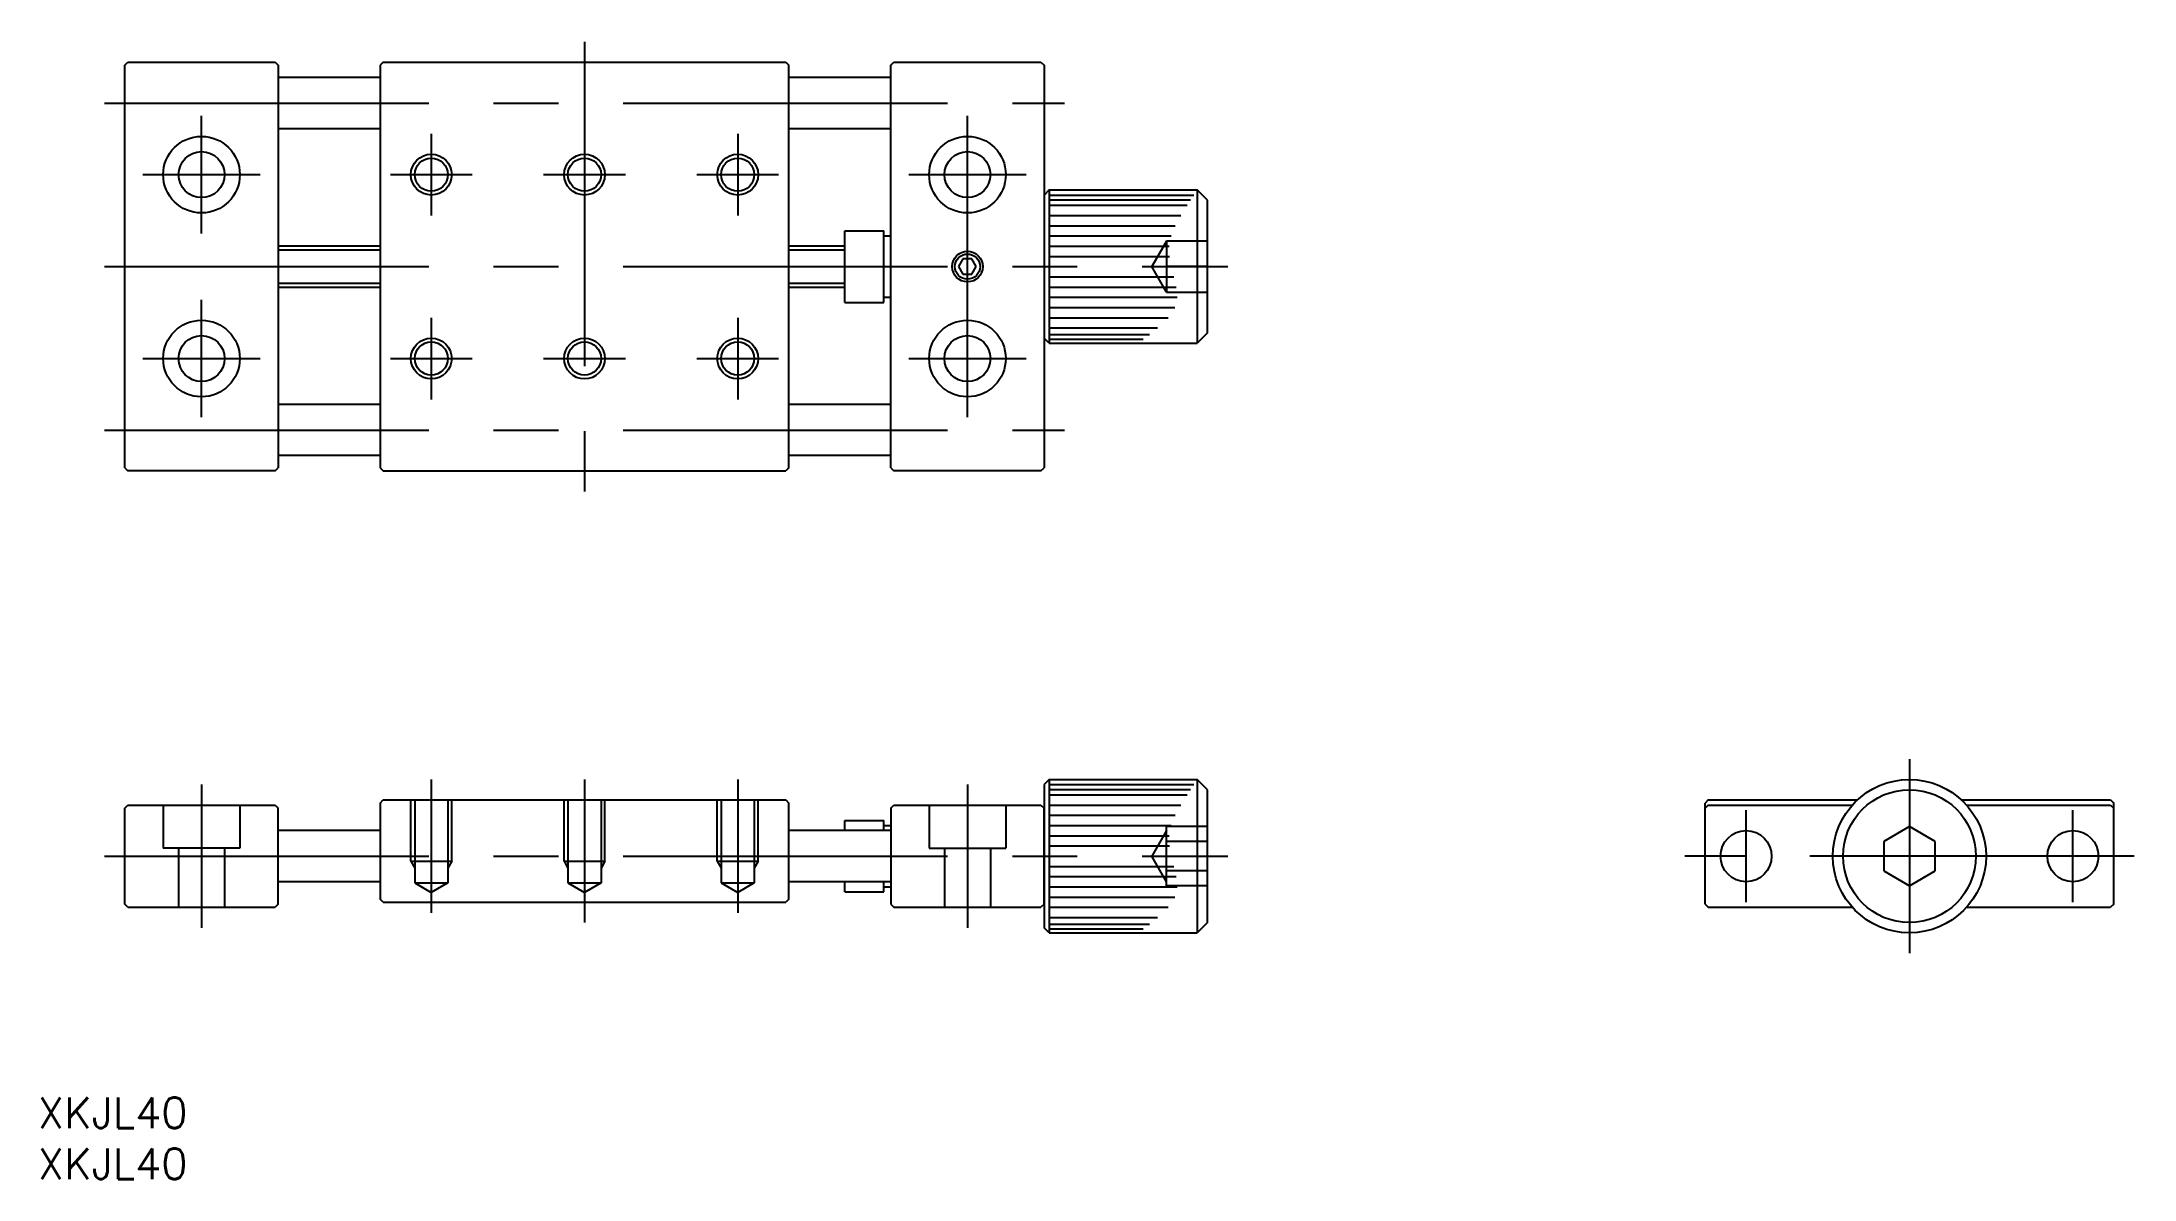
# Model space of a CAD drawing. Extents: x -183 to 22, y -32 to 80.
import ezdxf

# ---------------------------------------------------------------- set-up
doc = ezdxf.new("R2010")
doc.units = 0
doc.linetypes.add('CENTER', pattern=[50.8, 31.75, -6.35, 6.35, -6.35])
doc.linetypes.add('DASHED', pattern=[19.05, 12.7, -6.35])
doc.layers.get('0').update_dxf_attribs({"linetype": 'CONTINUOUS'})
doc.layers.add('CENTER', color=1, linetype='CONTINUOUS')
doc.styles.get("Standard").update_dxf_attribs({"font": 'txt.shx', "height": 3, "bigfont": 'bigfont.shx'})

# ---------------------------------------------------------------- blocks, each defined once
blk = doc.blocks.new('*U2')
at = {"color": 7, "linetype": 'CONTINUOUS'}
blk.add_text('XKJL40', height=3, dxfattribs=at).set_placement((-183.26, -31.61))
blk = doc.blocks.new('*U3')
at = {"color": 7, "linetype": 'CONTINUOUS'}
blk.add_text('XKJL40', height=3, dxfattribs=at).set_placement((-183.26, -26.61))

msp = doc.modelspace()

# ---------------------------------------------------------------- linework, layer by layer
at = {"color": 7, "linetype": 'CONTINUOUS'}
for p, q in [((-174.74, 77.41), (-174.44, 77.71)), ((-174.74, 38.01), (-174.74, 77.41)), ((-174.44, 77.71), (-160.04, 77.71)), ((-160.04, 77.71), (-159.74, 77.41)), ((-159.74, 77.41), (-159.74, 38.01)), ((-149.74, 76.21), (-159.74, 76.21)), ((-149.44, 77.71), (-149.74, 77.41)), ((-149.74, 77.41), (-149.74, 38.01)), ((-149.44, 77.71), (-110.04, 77.71)), ((-110.04, 77.71), (-109.74, 77.41)), ((-109.74, 38.01), (-109.74, 77.41)), ((-99.74, 76.21), (-109.74, 76.21)), ((-99.74, 77.41), (-99.44, 77.71)), ((-99.74, 38.01), (-99.74, 77.41)), ((-99.44, 77.71), (-85.04, 77.71)), ((-85.04, 77.71), (-84.74, 77.41)), ((-84.74, 77.41), (-84.74, 38.01)), ((-149.74, 71.21), (-159.74, 71.21)), ((-99.74, 71.21), (-109.74, 71.21)), ((-84.24, 65.21), (-84.74, 64.71)), ((-84.74, 64.71), (-84.74, 50.71)), ((-84.24, 65.21), (-69.74, 65.21)), ((-84.24, 65.21), (-84.24, 50.21)), ((-84.24, 64.71), (-70.08, 64.71)), ((-84.24, 64.24), (-70.39, 64.24)), ((-84.24, 63.71), (-70.74, 63.71)), ((-69.74, 65.21), (-69.74, 50.21)), ((-68.74, 64.21), (-69.74, 65.21)), ((-68.74, 51.21), (-68.74, 64.21)), ((-84.24, 62.71), (-71.35, 62.71)), ((-84.24, 61.71), (-71.89, 61.71)), ((-149.74, 59.71), (-159.74, 59.71)), ((-104.24, 59.71), (-109.74, 59.71)), ((-104.24, 54.21), (-104.24, 61.21)), ((-104.24, 61.21), (-100.44, 61.21)), ((-100.44, 54.21), (-100.44, 61.21)), ((-100.44, 60.71), (-99.74, 60.71)), ((-84.24, 60.71), (-72.3, 60.71)), ((-84.24, 59.71), (-72.49, 59.71)), ((-92.68, 58.46), (-93.11, 57.71)), ((-93.11, 57.71), (-92.68, 56.96)), ((-91.81, 58.46), (-92.68, 58.46)), ((-91.38, 57.71), (-91.81, 58.46)), ((-91.81, 56.96), (-91.38, 57.71)), ((-84.24, 58.71), (-72.45, 58.71)), ((-159.74, 55.71), (-149.74, 55.71)), ((-109.74, 55.71), (-104.24, 55.71)), ((-92.68, 56.96), (-91.81, 56.96)), ((-84.24, 56.71), (-72.03, 56.71)), ((-84.24, 55.71), (-71.8, 55.71)), ((-104.24, 54.21), (-100.44, 54.21)), ((-100.44, 54.71), (-99.74, 54.71)), ((-84.24, 54.71), (-71.72, 54.71)), ((-84.24, 53.71), (-71.92, 53.71)), ((-84.24, 52.71), (-72.6, 52.71)), ((-84.24, 51.71), (-73.62, 51.71)), ((-84.24, 50.21), (-84.74, 50.71)), ((-84.24, 51.07), (-74.4, 51.07)), ((-84.24, 50.6), (-75.02, 50.6)), ((-84.24, 50.21), (-69.74, 50.21)), ((-68.74, 51.21), (-69.74, 50.21)), ((-149.74, 44.21), (-159.74, 44.21)), ((-99.74, 44.21), (-109.74, 44.21)), ((-149.74, 39.21), (-159.74, 39.21)), ((-99.74, 39.21), (-109.74, 39.21)), ((-174.74, 38.01), (-174.44, 37.71)), ((-160.04, 37.71), (-174.44, 37.71)), ((-160.04, 37.71), (-159.74, 38.01)), ((-149.74, 38.01), (-149.44, 37.71)), ((-149.44, 37.71), (-110.04, 37.71)), ((-109.74, 38.01), (-110.04, 37.71)), ((-99.74, 38.01), (-99.44, 37.71)), ((-85.04, 37.71), (-99.44, 37.71)), ((-85.04, 37.71), (-84.74, 38.01)), ((-84.24, 7.5), (-84.74, 7)), ((-84.74, 7), (-84.74, -7)), ((-84.24, 7.5), (-84.24, -7.5)), ((-84.24, 7.5), (-69.74, 7.5)), ((-84.24, 7), (-70.08, 7)), ((-84.24, 6.54), (-70.39, 6.54)), ((-69.74, 7.5), (-69.74, -7.5)), ((-68.74, 6.5), (-69.74, 7.5)), ((-68.74, -6.5), (-68.74, 6.5)), ((-174.74, 4.7), (-174.44, 5)), ((-174.74, -4.7), (-174.74, 4.7)), ((-174.44, 5), (-160.04, 5)), ((-160.04, 5), (-159.74, 4.7)), ((-159.74, -4.7), (-159.74, 4.7)), ((-149.74, 5.2), (-149.44, 5.5)), ((-149.74, 5.2), (-149.74, -4.2)), ((-149.44, 5.5), (-110.04, 5.5)), ((-110.04, 5.5), (-109.74, 5.2)), ((-109.74, -4.2), (-109.74, 5.2)), ((-99.74, 4.7), (-99.44, 5)), ((-99.74, 4.7), (-99.74, -4.7)), ((-99.44, 5), (-85.04, 5)), ((-85.04, 5), (-84.74, 4.7)), ((-84.74, -4.7), (-84.74, 4.7)), ((-84.24, 6), (-70.74, 6)), ((-84.24, 5), (-71.35, 5)), ((-19.7, 5.5), (-20, 5.2)), ((-20, -4.7), (-20, 5.2)), ((-19.7, 5), (-20, 4.7)), ((-19.7, 5.5), (-5.1, 5.5)), ((-19.7, 5), (-5.59, 5)), ((5.1, 5.5), (19.7, 5.5)), ((5.59, 5), (19.7, 5)), ((19.7, 5.5), (20, 5.2)), ((19.7, 5), (20, 4.7)), ((20, -4.7), (20, 5.2)), ((-149.74, 2.5), (-159.74, 2.5)), ((-99.74, 2.5), (-109.74, 2.5)), ((-104.24, 3.5), (-100.44, 3.5)), ((-104.24, 2.5), (-104.24, 3.5)), ((-100.44, 2.5), (-100.44, 3.5)), ((-100.44, 3), (-99.74, 3)), ((-84.24, 4), (-71.89, 4)), ((-84.24, 3), (-72.3, 3)), ((0, 2.89), (-2.5, 1.44)), ((2.5, 1.44), (0, 2.89)), ((-84.24, 2), (-72.49, 2)), ((-84.24, 1), (-72.45, 1)), ((-2.5, 1.44), (-2.5, -1.44)), ((2.5, -1.44), (2.5, 1.44)), ((-84.24, -1), (-72.03, -1)), ((-84.24, -2), (-71.8, -2)), ((-2.5, -1.44), (0, -2.89)), ((0, -2.89), (2.5, -1.44)), ((-149.74, -2.5), (-159.74, -2.5)), ((-99.74, -2.5), (-109.74, -2.5)), ((-104.24, -3.5), (-104.24, -2.5)), ((-104.24, -3.5), (-100.44, -3.5)), ((-100.44, -3.5), (-100.44, -2.5)), ((-100.44, -3), (-99.74, -3)), ((-84.24, -3), (-71.72, -3)), ((-84.24, -4), (-71.92, -4)), ((-174.44, -5), (-174.74, -4.7)), ((-174.44, -5), (-160.04, -5)), ((-159.74, -4.7), (-160.04, -5)), ((-149.44, -4.5), (-149.74, -4.2)), ((-149.44, -4.5), (-110.04, -4.5)), ((-109.74, -4.2), (-110.04, -4.5)), ((-99.74, -4.7), (-99.44, -5)), ((-99.44, -5), (-85.04, -5)), ((-84.74, -4.7), (-85.04, -5)), ((-84.24, -5), (-72.6, -5)), ((-84.24, -6), (-73.62, -6)), ((-20, -4.7), (-19.7, -5)), ((-19.7, -5), (-5.59, -5)), ((5.59, -5), (19.7, -5)), ((20, -4.7), (19.7, -5)), ((-84.24, -7.5), (-84.74, -7)), ((-84.24, -6.64), (-74.4, -6.64)), ((-84.24, -7.11), (-75.02, -7.11)), ((-84.24, -7.5), (-69.74, -7.5)), ((-68.74, -6.5), (-69.74, -7.5))]:
    msp.add_line(p, q, dxfattribs=at)
at = {"color": 3, "linetype": 'DASHED'}
for p, q in [((-72.74, 60.21), (-74.19, 57.71)), ((-72.74, 60.21), (-72.74, 55.21)), ((-68.74, 60.21), (-72.74, 60.21)), ((-72.74, 55.21), (-74.19, 57.71)), ((-68.74, 57.71), (-72.74, 57.71)), ((-72.74, 55.21), (-68.74, 55.21)), ((-170.99, 5), (-170.99, 0.8)), ((-163.49, 5), (-163.49, 0.8)), ((-146.74, -0.5), (-146.74, 5.5)), ((-146.36, 5.5), (-146.36, -2.6)), ((-143.12, 5.5), (-143.12, -2.6)), ((-142.74, -0.5), (-142.74, 5.5)), ((-131.74, -0.5), (-131.74, 5.5)), ((-131.36, 5.5), (-131.36, -2.6)), ((-128.12, 5.5), (-128.12, -2.6)), ((-127.74, -0.5), (-127.74, 5.5)), ((-116.74, -0.5), (-116.74, 5.5)), ((-116.36, 5.5), (-116.36, -2.6)), ((-113.12, 5.5), (-113.12, -2.6)), ((-112.74, -0.5), (-112.74, 5.5)), ((-95.99, 5), (-95.99, 0.8)), ((-88.49, 5), (-88.49, 0.8)), ((-72.74, 2.5), (-74.19, 0)), ((-68.74, 2.89), (-72.74, 2.89)), ((-72.74, -2.89), (-72.74, 2.89)), ((-163.49, 0.8), (-170.99, 0.8)), ((-169.49, 0.8), (-169.49, -5)), ((-164.99, 0.8), (-164.99, -5)), ((-95.99, 0.8), (-88.49, 0.8)), ((-94.49, 0.8), (-94.49, -5)), ((-89.99, 0.8), (-89.99, -5)), ((-68.74, 1.44), (-72.74, 1.44)), ((-146.74, -0.5), (-142.74, -0.5)), ((-146.74, -0.5), (-146.36, -1.16)), ((-142.74, -0.5), (-143.12, -1.16)), ((-131.74, -0.5), (-127.74, -0.5)), ((-131.74, -0.5), (-131.36, -1.16)), ((-127.74, -0.5), (-128.12, -1.16)), ((-116.74, -0.5), (-112.74, -0.5)), ((-116.74, -0.5), (-116.36, -1.16)), ((-112.74, -0.5), (-113.12, -1.16)), ((-72.74, -2.5), (-74.19, 0)), ((-68.74, -1.44), (-72.74, -1.44)), ((-146.36, -2.6), (-143.12, -2.6)), ((-146.36, -2.6), (-144.74, -3.54)), ((-143.12, -2.6), (-144.74, -3.54)), ((-131.36, -2.6), (-128.12, -2.6)), ((-131.36, -2.6), (-129.74, -3.54)), ((-128.12, -2.6), (-129.74, -3.54)), ((-116.36, -2.6), (-113.12, -2.6)), ((-116.36, -2.6), (-114.74, -3.54)), ((-113.12, -2.6), (-114.74, -3.54)), ((-68.74, -2.89), (-72.74, -2.89))]:
    msp.add_line(p, q, dxfattribs=at)
at = {"color": 3, "linetype": 'CONTINUOUS'}
for p, q in [((-149.74, 59.33), (-159.74, 59.33)), ((-104.24, 59.33), (-109.74, 59.33)), ((-159.74, 56.09), (-149.74, 56.09)), ((-109.74, 56.09), (-104.24, 56.09))]:
    msp.add_line(p, q, dxfattribs=at)
at = {"color": 7, "linetype": 'CONTINUOUS'}
for centre, radius in [((-167.24, 66.71), 3.75), ((-92.24, 66.71), 3.75), ((-167.24, 66.71), 2.25), ((-144.74, 66.71), 1.62), ((-129.74, 66.71), 1.62), ((-114.74, 66.71), 1.62), ((-92.24, 66.71), 2.25), ((-92.24, 57.71), 1.23), ((-167.24, 48.71), 3.75), ((-92.24, 48.71), 3.75), ((-167.24, 48.71), 2.25), ((-144.74, 48.71), 1.62), ((-129.74, 48.71), 1.62), ((-114.74, 48.71), 1.62), ((-92.24, 48.71), 2.25), ((0, 0), 7.5), ((0, 0), 6.5), ((-16, 0), 2.5), ((16, 0), 2.5)]:
    msp.add_circle(centre, radius, dxfattribs=at)
at = {"color": 3, "linetype": 'CONTINUOUS'}
for centre, radius in [((-144.74, 66.71), 2), ((-129.74, 66.71), 2), ((-114.74, 66.71), 2), ((-92.24, 57.71), 1.5), ((-144.74, 48.71), 2), ((-129.74, 48.71), 2), ((-114.74, 48.71), 2)]:
    msp.add_circle(centre, radius, dxfattribs=at)
at = {"layer": 'CENTER', "color": 1, "linetype": 'CENTER'}
for p, q in [((-129.74, 79.71), (-129.74, 35.71)), ((-176.74, 73.71), (-82.74, 73.71)), ((-167.24, 60.96), (-167.24, 72.46)), ((-92.24, 42.96), (-92.24, 72.46)), ((-144.74, 70.71), (-144.74, 62.71)), ((-114.74, 70.71), (-114.74, 62.71)), ((-172.99, 66.71), (-161.49, 66.71)), ((-148.74, 66.71), (-140.74, 66.71)), ((-133.74, 66.71), (-125.74, 66.71)), ((-118.74, 66.71), (-110.74, 66.71)), ((-97.99, 66.71), (-86.49, 66.71)), ((-176.74, 57.71), (-66.74, 57.71)), ((-167.24, 42.96), (-167.24, 54.46)), ((-144.74, 52.71), (-144.74, 44.71)), ((-114.74, 52.71), (-114.74, 44.71)), ((-172.99, 48.71), (-161.49, 48.71)), ((-148.74, 48.71), (-140.74, 48.71)), ((-133.74, 48.71), (-125.74, 48.71)), ((-118.74, 48.71), (-110.74, 48.71)), ((-97.99, 48.71), (-86.49, 48.71)), ((-176.74, 41.71), (-82.74, 41.71)), ((0, 9.5), (0, -9.5)), ((-167.24, 7), (-167.24, -7)), ((-144.74, 7.5), (-144.74, -5.54)), ((-129.74, 7.5), (-129.74, -6.5)), ((-114.74, 7.5), (-114.74, -5.54)), ((-92.24, 7), (-92.24, -7)), ((-16, -4.5), (-16, 4.5)), ((16, -4.5), (16, 4.5)), ((-176.74, 0), (-66.74, 0)), ((22, 0), (-22, 0))]:
    msp.add_line(p, q, dxfattribs=at)

# ---------------------------------------------------------------- block references
at = {"color": 7, "linetype": 'CONTINUOUS'}
for name in ['*U3', '*U2']:
    msp.add_blockref(name, (0, 0), dxfattribs=at)

doc.saveas('drawing.dxf')
